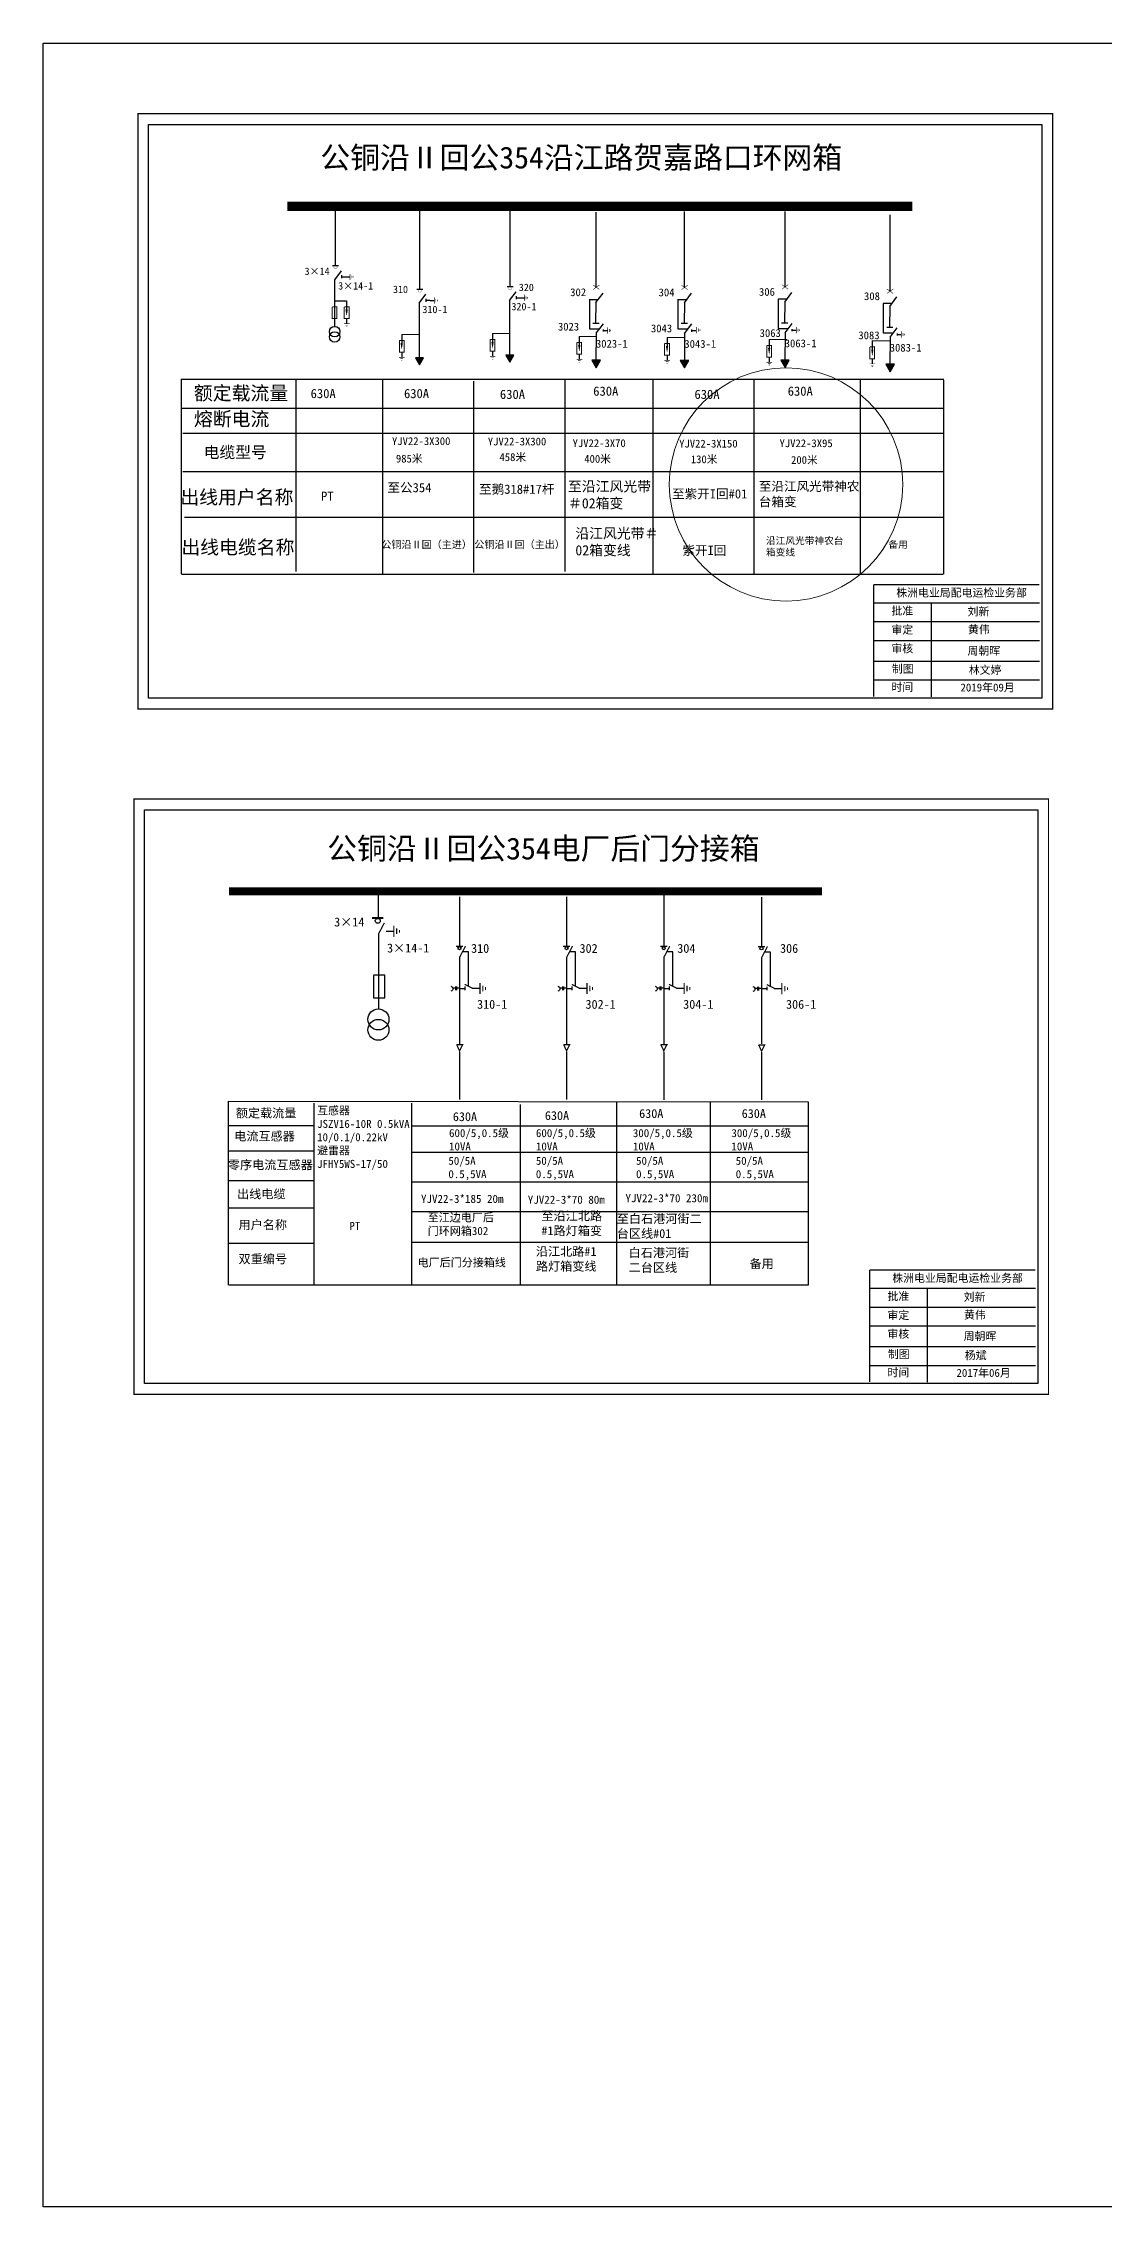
# Model space of a CAD drawing. Extents: x -256 to 164, y -63 to 234.
# Drawn here: x -256.4 to -110.8, y -62.7 to 234.3 of the extents above; entities that cross this region are included whole.
import ezdxf

# ---------------------------------------------------------------- set-up
doc = ezdxf.new("R2010")
doc.units = 0
doc.header["$LTSCALE"] = 0.774411
for name, pattern in [('ACAD_ISO02W100', [15, 12, -3]), ('CENTER', [50.8, 31.75, -6.35, 6.35, -6.35]), ('DASHED2', [9.525, 6.35, -3.175])]:
    doc.linetypes.add(name, pattern=pattern)
doc.layers.get('0').update_dxf_attribs({"linetype": 'CONTINUOUS'})
doc.layers.add('2', color=7, linetype='CONTINUOUS')
doc.layers.add('MiniCADLayer', color=7, linetype='CONTINUOUS', lineweight=20)
doc.styles.add('@KaiTi_txtstyle_1.26_0_0', font='simsun.ttc', dxfattribs={"height": 1.264827})
doc.styles.add('_txtstyle_0.95_0_0', font='simsun.ttc', dxfattribs={"height": 0.94862})
doc.styles.add('_txtstyle_1.50_0_0', font='simsun.ttc', dxfattribs={"height": 1.5})
doc.styles.add('HZ', font='')
doc.styles.add('hztxt_txtstyle_0.00_0_0', font='simkai.ttf')
doc.styles.add('hztxt_txtstyle_2.70_0_0', font='simkai.ttf', dxfattribs={"height": 2.7})
doc.styles.add('KaiTi_txtstyle_1.22_0_0', font='simsun.ttc', dxfattribs={"height": 1.220356})
doc.styles.add('SimSun_txtstyle_1.09_0_0', font='simsun.ttc', dxfattribs={"height": 1.0944})
doc.styles.add('SimSun_txtstyle_1.26_0_0', font='simsun.ttc', dxfattribs={"height": 1.264827})
doc.styles.get("Standard").update_dxf_attribs({"font": '', "height": 2.5})
doc.styles.add('STYLE1', font='txt.shx', dxfattribs={"height": 2.6})
doc.styles.add('字体', font='', dxfattribs={"height": 2.5})
doc.styles.get('HZ').set_extended_font_data('SimSun')
doc.styles.get('Standard').set_extended_font_data('SimSun')
doc.styles.get('字体').set_extended_font_data('SimSun')

# ---------------------------------------------------------------- blocks, each defined once
blk = doc.blocks.new('JD')
for points in [[(-2, 0.2), (-2, -0.2), (2, 0.2), (2, -0.2)], [(1, -1.2), (1, -0.8), (-1, -1.2), (-1, -0.8)], [(-0.5, -1.8), (-0.5, -2.2), (0.5, -1.8), (0.5, -2.2)]]:
    blk.add_trace(points)

msp = doc.modelspace()

# ---------------------------------------------------------------- hatches: boundary and pattern name
for color, points in [(0, [(-204.77, 190.15), (-204.21, 191.12), (-205.32, 191.12)]), (0, [(-192.38, 190.51), (-191.82, 191.47), (-192.93, 191.47)]), (7, [(-180.52, 189.75), (-179.93, 190.77), (-181.11, 190.77)]), (7, [(-168.39, 189.72), (-167.81, 190.74), (-168.98, 190.74)]), (7, [(-154.62, 189.79), (-154.04, 190.81), (-155.21, 190.81)]), (7, [(-140.21, 189.2), (-139.62, 190.22), (-140.8, 190.22)])]:
    msp.add_hatch(color=color).paths.add_polyline_path(points)

# ---------------------------------------------------------------- linework, layer by layer
for p, q in [((-256.38, 234.3), (163.62, 234.3)), ((-256.38, -62.7), (-256.38, 234.3)), ((-216.33, 211.9), (-216.33, 203.75)), ((-181.48, 199.14), (-180.24, 199.14)), ((-181.46, 199.14), (-181.46, 195.1)), ((-169.35, 199.12), (-168.12, 199.12)), ((-169.34, 199.11), (-169.34, 195.08)), ((-155.58, 199.19), (-154.35, 199.19)), ((-155.57, 199.18), (-155.57, 195.15)), ((-180.56, 198.7), (-180.6, 195.91)), ((-168.43, 198.68), (-168.47, 195.89)), ((-154.66, 198.75), (-154.7, 195.96)), ((-141.17, 198.6), (-139.93, 198.6)), ((-141.15, 198.59), (-141.15, 194.56)), ((-140.25, 198.16), (-140.29, 195.37)), ((-181.46, 195.1), (-180.07, 195.11)), ((-180.98, 195.88), (-180.13, 195.88)), ((-179.56, 194.88), (-178.97, 194.88)), ((-169.34, 195.08), (-167.94, 195.09)), ((-168.85, 195.86), (-168, 195.86)), ((-167.43, 194.85), (-166.84, 194.85)), ((-155.57, 195.15), (-154.17, 195.15)), ((-155.08, 195.93), (-154.23, 195.93)), ((-153.67, 194.92), (-153.07, 194.92)), ((-141.15, 194.56), (-139.76, 194.56)), ((-140.67, 195.34), (-139.82, 195.34)), ((-139.25, 194.33), (-138.66, 194.33)), ((-237.42, 161.48), (-237.42, 188.23)), ((-237.41, 188.17, -0.04), (-132.84, 188.17, -0.04)), ((-221.75, 188.05, -0.04), (-221.75, 161.76, -0.04)), ((-209.86, 188.05, -0.04), (-209.86, 161.36, -0.04)), ((-197.37, 187.9, -0.04), (-197.37, 161.62, -0.04)), ((-184.81, 188.05, -0.04), (-184.81, 161.76, -0.04)), ((-172.77, 188.05, -0.04), (-172.77, 161.42, -0.04)), ((-158.9, 188.05, -0.04), (-158.9, 161.42, -0.04)), ((-144.32, 188.05, -0.04), (-144.32, 161.42, -0.04)), ((-132.86, 188.05, -0.04), (-132.86, 161.42, -0.04)), ((-237.41, 184.22, -0.04), (-132.86, 184.22, -0.04)), ((-237.22, 180.75, -0.04), (-132.86, 180.75, -0.04)), ((-237.22, 175.52, -0.04), (-132.86, 175.52, -0.04)), ((-132.86, 169.2, -0.04), (-236.99, 169.2, -0.04)), ((-132.91, 161.37, -0.04), (-237.41, 161.37, -0.04)), ((-210.43, 117.87), (-210.43, 114.25)), ((-199.28, 117.12), (-199.28, 110.33)), ((-184.59, 117.12), (-184.59, 110.33)), ((-171.25, 117.83), (-171.25, 110.33)), ((-157.84, 117.08), (-157.84, 110.29)), ((-210.41, 112.02), (-210.41, 101.76)), ((-209.33, 112.42), (-208.3, 112.42)), ((-199.28, 108.83), (-199.28, 96.96)), ((-184.59, 108.83), (-184.59, 96.96)), ((-171.25, 108.83), (-171.25, 96.96)), ((-157.84, 108.79), (-157.84, 96.92)), ((-199.28, 104.55), (-198.52, 104.55)), ((-197.52, 104.57), (-196.49, 104.57)), ((-184.59, 104.55), (-183.83, 104.55)), ((-182.84, 104.57), (-181.8, 104.57)), ((-171.25, 104.55), (-170.49, 104.55)), ((-169.5, 104.57), (-168.46, 104.57)), ((-157.84, 104.52), (-157.08, 104.52)), ((-156.09, 104.54), (-155.06, 104.54)), ((-219.17, 85.66), (-230.94, 85.66)), ((-219.21, 82.2), (-230.98, 82.2)), ((-219.21, 78.12), (-230.98, 78.12)), ((-219.25, 74.39), (-231.03, 74.39)), ((-219.21, 69.54), (-230.99, 69.54)), ((163.62, -62.7), (-256.38, -62.7))]:
    msp.add_line(p, q)
at = {"color": 7}
for p, q in [((-204.72, 200.55), (-204.72, 211.39)), ((-192.33, 200.9), (-192.33, 211.78)), ((-180.51, 200.8), (-180.51, 211.1)), ((-168.39, 200.78), (-168.39, 211.2)), ((-154.62, 200.85), (-154.62, 211.2)), ((-140.2, 200.26), (-140.2, 210.74))]:
    msp.add_line(p, q, dxfattribs=at)
at = {"color": 0}
for p, q in [((-216.68, 203.78), (-215.88, 203.78)), ((-215.46, 202.46), (-215.46, 202.04)), ((-215.45, 202.25), (-214.92, 202.25)), ((-214.87, 202.24), (-214.31, 202.24)), ((-216.42, 201.85), (-216.42, 195.39)), ((-205.12, 200.55), (-204.32, 200.55)), ((-203.9, 199.23), (-203.9, 198.81)), ((-203.89, 199.02), (-203.35, 199.02)), ((-203.3, 199), (-202.74, 199)), ((-192.73, 200.9), (-191.93, 200.9)), ((-191.51, 199.58), (-191.51, 199.16)), ((-191.5, 199.37), (-190.97, 199.37)), ((-190.92, 199.36), (-190.35, 199.36)), ((-216.42, 198.95), (-214.76, 198.95)), ((-214.76, 198.95), (-214.76, 197.73)), ((-214.76, 196.45), (-214.76, 195.82)), ((-204.8, 198.6), (-204.8, 190.95)), ((-192.42, 198.96), (-192.42, 191.3)), ((-207.21, 194.33), (-207.21, 193.11)), ((-194.74, 194.47), (-194.74, 193.25)), ((-182.84, 194.06), (-182.84, 192.84)), ((-180.52, 194.48), (-180.56, 190.59)), ((-170.8, 193.92), (-170.8, 192.7)), ((-168.39, 194.46), (-168.43, 190.56)), ((-156.79, 193.65), (-156.79, 192.43)), ((-154.62, 194.53), (-154.66, 190.63)), ((-142.64, 193.45), (-142.64, 192.23)), ((-140.21, 193.94), (-140.25, 190.04)), ((-207.21, 191.83), (-207.21, 191.21)), ((-194.74, 191.97), (-194.74, 191.34)), ((-182.84, 191.56), (-182.84, 190.93)), ((-170.8, 191.43), (-170.8, 190.8)), ((-156.79, 191.15), (-156.79, 190.53)), ((-142.64, 190.95), (-142.64, 190.32))]:
    msp.add_line(p, q, dxfattribs=at)
at = {"color": 7, "linetype": 'Continuous'}
for p, q in [((-142.46, 157.49), (-119.71, 157.49)), ((-134.56, 157.49), (-134.56, 144.56)), ((-142.46, 154.9), (-119.71, 154.9)), ((-142.46, 152.31), (-119.71, 152.31)), ((-142.46, 149.48), (-119.71, 149.48)), ((-142.46, 146.89), (-119.71, 146.89)), ((-143.01, 63.4), (-120.26, 63.4)), ((-135.11, 63.4), (-135.11, 50.47)), ((-143.01, 60.8), (-120.26, 60.8)), ((-143.01, 58.21), (-120.26, 58.21)), ((-143.01, 55.39), (-120.26, 55.39)), ((-143.01, 52.79), (-120.26, 52.79))]:
    msp.add_line(p, q, dxfattribs=at)
at = {"linetype": 'CENTER'}
for p, q in [((-199.27, 95.84), (-199.27, 89.3)), ((-184.59, 95.84), (-184.59, 89.3)), ((-171.25, 95.84), (-171.25, 89.23)), ((-157.84, 95.8), (-157.84, 89.27))]:
    msp.add_line(p, q, dxfattribs=at)
at = {"linetype": 'Continuous'}
for p, q in [((-231.01, 89.05), (-151.46, 88.97)), ((-230.96, 63.82), (-230.96, 89.05)), ((-219.27, 88.78), (-219.27, 63.82)), ((-205.85, 88.78), (-205.85, 63.82)), ((-190.97, 88.62), (-190.97, 63.84)), ((-177.74, 89.01), (-177.74, 63.82)), ((-164.88, 89.01), (-164.88, 63.82)), ((-151.46, 88.99), (-151.46, 63.8)), ((-205.85, 85.68), (-151.46, 85.68)), ((-205.85, 82.06), (-151.46, 82.06)), ((-205.85, 78.01), (-151.46, 78.01)), ((-205.85, 73.91), (-151.46, 73.91)), ((-205.85, 69.73), (-151.46, 69.73)), ((-151.46, 63.82), (-230.88, 63.82))]:
    msp.add_line(p, q, dxfattribs=at)
at = {"color": 7, "linetype": 'Continuous', "const_width": 0.182}
for points in [[(-243.4, 224.62), (-117.92, 224.62), (-117.92, 142.92), (-243.4, 142.92)], [(-243.95, 130.53), (-118.47, 130.53), (-118.47, 48.82), (-243.95, 48.82)]]:
    msp.add_lwpolyline(points, close=True, dxfattribs=at)
at = {"color": 7, "linetype": 'Continuous'}
for points in [[(-241.92, 223.15), (-119.39, 223.15), (-119.39, 144.39), (-241.92, 144.39)], [(-242.47, 129.05), (-119.94, 129.05), (-119.94, 50.3), (-242.47, 50.3)]]:
    msp.add_lwpolyline(points, close=True, dxfattribs=at)
for points, const_width in [([(-222.9, 211.9), (-137.17, 211.9)], 1.26), ([(-180.94, 201.1), (-180.09, 200.51)], 0.0723), ([(-180.93, 200.5), (-180.08, 201.11)], 0.0723), ([(-168.82, 201.08), (-167.97, 200.48)], 0.0723), ([(-168.8, 200.48), (-167.95, 201.09)], 0.0723), ([(-155.05, 201.15), (-154.2, 200.55)], 0.0723), ([(-155.03, 200.55), (-154.18, 201.16)], 0.0723), ([(-140.64, 200.56), (-139.79, 199.96)], 0.0723), ([(-140.62, 199.96), (-139.77, 200.57)], 0.0723), ([(-180.98, 195.88), (-180.13, 195.88)], 0.0723), ([(-168.85, 195.86), (-168, 195.86)], 0.0723), ([(-155.08, 195.93), (-154.23, 195.93)], 0.0723), ([(-140.67, 195.34), (-139.82, 195.34)], 0.0723), ([(-230.88, 117.87), (-149.54, 117.87)], 1.1), ([(-211.26, 114.2), (-209.72, 114.2)], 0.261), ([(-210.41, 111.97), (-209.59, 113.54)], 0.165), ([(-199.76, 110.31), (-198.79, 110.31)], 0.165), ([(-199.28, 108.79), (-198.45, 110.35)], 0.165), ([(-185.08, 110.31), (-184.11, 110.31)], 0.165), ([(-184.59, 108.79), (-183.77, 110.35)], 0.165), ([(-171.74, 110.31), (-170.77, 110.31)], 0.165), ([(-171.25, 108.79), (-170.43, 110.35)], 0.165), ([(-158.33, 110.27), (-157.36, 110.27)], 0.165), ([(-157.84, 108.75), (-157.02, 110.31)], 0.165), ([(-198.56, 105.1), (-197.46, 104.55)], 0.165), ([(-198.52, 104.81), (-198.52, 104.3)], 0.165), ([(-183.87, 105.1), (-182.77, 104.55)], 0.165), ([(-183.83, 104.81), (-183.83, 104.3)], 0.165), ([(-170.53, 105.1), (-169.43, 104.55)], 0.165), ([(-170.49, 104.81), (-170.49, 104.3)], 0.165), ([(-157.13, 105.07), (-156.03, 104.52)], 0.165), ([(-157.08, 104.77), (-157.08, 104.26)], 0.165), ([(-199.68, 96.82), (-198.84, 96.82), (-199.27, 95.98), (-199.67, 96.84)], 0.165), ([(-185, 96.82), (-184.16, 96.82), (-184.59, 95.98), (-184.99, 96.84)], 0.165), ([(-171.66, 96.82), (-170.82, 96.82), (-171.25, 95.98), (-171.65, 96.84)], 0.165), ([(-158.25, 96.79), (-157.41, 96.79), (-157.84, 95.94), (-158.24, 96.81)], 0.165)]:
    msp.add_lwpolyline(points, dxfattribs=dict(const_width=const_width))
at = {"color": 0}
for points, const_width in [([(-216.68, 203.78), (-215.88, 203.78)], 0.0682), ([(-205.12, 200.55), (-204.32, 200.55)], 0.0682), ([(-192.73, 200.9), (-191.93, 200.9)], 0.0682), ([(-216.75, 198.11), (-216.75, 196.49), (-216.1, 196.49), (-216.1, 198.11), (-216.73, 198.11)], 0.137), ([(-215.08, 198.11), (-215.08, 196.49), (-214.43, 196.49), (-214.43, 198.11), (-215.06, 198.11)], 0.137), ([(-207.53, 193.5), (-207.53, 191.88), (-206.88, 191.88), (-206.88, 193.5), (-207.51, 193.5)], 0.137), ([(-195.07, 193.63), (-195.07, 192.01), (-194.42, 192.01), (-194.42, 193.63), (-195.05, 193.63)], 0.137), ([(-183.17, 193.23), (-183.17, 191.6), (-182.52, 191.6), (-182.52, 193.23), (-183.15, 193.23)], 0.137), ([(-171.13, 193.09), (-171.13, 191.47), (-170.48, 191.47), (-170.48, 193.09), (-171.11, 193.09)], 0.137), ([(-157.12, 192.82), (-157.12, 191.19), (-156.47, 191.19), (-156.47, 192.82), (-157.1, 192.82)], 0.137), ([(-142.97, 192.61), (-142.97, 190.99), (-142.32, 190.99), (-142.32, 192.61), (-142.95, 192.61)], 0.137)]:
    msp.add_lwpolyline(points, dxfattribs=dict(at, const_width=const_width))
at = {"color": 0, "const_width": 0.0341}
for points in [[(-216.51, 203.56, 1), (-216.07, 203.56, 1)], [(-204.94, 200.32, 1), (-204.5, 200.32, 1)], [(-192.55, 200.68, 1), (-192.11, 200.68, 1)]]:
    msp.add_lwpolyline(points, format="xyb", close=True, dxfattribs=at)
at = {"color": 0}
for points in [[(-214.76, 197.75, 0.32, 0, 0), (-214.76, 196.84, 0, 0, 0)], [(-207.21, 193.13, 0.32, 0, 0), (-207.21, 192.22, 0, 0, 0)], [(-194.74, 193.27, 0.32, 0, 0), (-194.74, 192.36, 0, 0, 0)], [(-182.84, 192.86, 0.32, 0, 0), (-182.84, 191.95, 0, 0, 0)], [(-170.8, 192.73, 0.32, 0, 0), (-170.8, 191.81, 0, 0, 0)], [(-156.79, 192.45, 0.32, 0, 0), (-156.79, 191.54, 0, 0, 0)], [(-142.64, 192.25, 0.32, 0, 0), (-142.64, 191.34, 0, 0, 0)]]:
    msp.add_lwpolyline(points, format="xyseb", dxfattribs=at)
for points in [[(-179.55, 195.01), (-179.55, 194.72)], [(-167.43, 194.99), (-167.43, 194.7)], [(-153.66, 195.06), (-153.66, 194.77)], [(-139.24, 194.47), (-139.24, 194.18)], [(-211.07, 106.33), (-211.07, 103.25), (-209.54, 103.25), (-209.54, 106.37), (-211.07, 106.37)], [(-199.83, 104.56), (-200.18, 104.56)], [(-199.83, 104.79), (-199.83, 104.29)], [(-199.68, 104.79), (-199.68, 104.29)], [(-199.28, 104.56), (-199.68, 104.56)], [(-185.15, 104.56), (-185.49, 104.56)], [(-185.15, 104.79), (-185.15, 104.29)], [(-184.99, 104.79), (-184.99, 104.29)], [(-184.59, 104.56), (-184.99, 104.56)], [(-171.81, 104.56), (-172.15, 104.56)], [(-171.81, 104.79), (-171.81, 104.29)], [(-171.65, 104.79), (-171.65, 104.29)], [(-171.25, 104.56), (-171.65, 104.56)], [(-158.4, 104.53), (-158.75, 104.53)], [(-158.4, 104.76), (-158.4, 104.26)], [(-158.24, 104.76), (-158.24, 104.26)], [(-157.85, 104.53), (-158.24, 104.53)]]:
    msp.add_lwpolyline(points)
for points in [[(-204.77, 190.15), (-204.21, 191.12), (-205.32, 191.12)], [(-192.38, 190.51), (-191.82, 191.47), (-192.93, 191.47)]]:
    msp.add_lwpolyline(points, close=True, dxfattribs=at)
at = {"color": 7}
for points in [[(-180.52, 189.75), (-179.93, 190.77), (-181.11, 190.77)], [(-168.39, 189.72), (-167.81, 190.74), (-168.98, 190.74)], [(-154.62, 189.79), (-154.04, 190.81), (-155.21, 190.81)], [(-140.21, 189.2), (-139.62, 190.22), (-140.8, 190.22)]]:
    msp.add_lwpolyline(points, close=True, dxfattribs=at)
at = {"color": 7, "linetype": 'Continuous', "const_width": 0.182}
for points in [[(-142.46, 159.97), (-142.47, 144.6)], [(-142.46, 159.97), (-119.71, 159.97)], [(-143.01, 65.88), (-143.02, 50.51)], [(-143.01, 65.88), (-120.26, 65.88)]]:
    msp.add_lwpolyline(points, dxfattribs=at)
at = {"linetype": 'ACAD_ISO02W100'}
for points in [[(-198.05, 104.8), (-198.05, 109.55), (-198.87, 109.55)], [(-183.37, 104.8), (-183.37, 109.55), (-184.19, 109.55)], [(-170.03, 104.8), (-170.03, 109.55), (-170.85, 109.55)], [(-156.62, 104.76), (-156.62, 109.52), (-157.44, 109.52)]]:
    msp.add_lwpolyline(points, dxfattribs=at)
for points in [[(-200.47, 104.84, -0.877934), (-200.46, 104.18)], [(-185.79, 104.84, -0.877934), (-185.77, 104.18)], [(-172.45, 104.84, -0.877934), (-172.43, 104.18)], [(-159.04, 104.81, -0.877934), (-159.03, 104.14)]]:
    msp.add_lwpolyline(points, format="xyb")
at = {"color": 0}
for centre in [(-216.4, 194.7), (-216.4, 193.98)]:
    msp.add_circle(centre, 0.719, dxfattribs=at)
at = {"color": 20, "linetype": 'Continuous', "lineweight": 0, "ltscale": 1.000121, "true_color": 0xef4810}
msp.add_circle((-154.48, 173.73), 16.01, dxfattribs=at)
for centre, radius in [((-210.49, 113.83), 0.335), ((-199.28, 110.07), 0.211), ((-184.59, 110.07), 0.211), ((-171.25, 110.07), 0.211), ((-157.84, 110.04), 0.211)]:
    msp.add_circle(centre, radius)
at = {"layer": '2', "color": 0}
for p, q in [((-216.37, 201.84), (-215.45, 203.07)), ((-204.8, 198.6), (-203.88, 199.84)), ((-192.42, 198.96), (-191.49, 200.19))]:
    msp.add_line(p, q, dxfattribs=at)
at = {"layer": '2'}
for p, q in [((-180.56, 198.7), (-179.58, 200.01)), ((-168.43, 198.68), (-167.45, 199.99)), ((-154.66, 198.75), (-153.68, 200.06)), ((-140.25, 198.16), (-139.27, 199.47)), ((-180.52, 194.48), (-179.54, 195.79)), ((-168.39, 194.46), (-167.41, 195.76)), ((-154.62, 194.53), (-153.65, 195.83)), ((-140.21, 193.94), (-139.23, 195.24))]:
    msp.add_line(p, q, dxfattribs=at)
for centre in [(-210.4, 100.29), (-210.4, 98.86)]:
    msp.add_circle(centre, 1.44, dxfattribs=at)
at = {"layer": 'MiniCADLayer', "color": 7, "linetype": 'DASHED2', "ltscale": 1.075492}
for p, q in [((-207.21, 194.33), (-204.8, 194.33)), ((-194.74, 194.47), (-192.34, 194.47)), ((-182.84, 194.06), (-180.44, 194.06)), ((-170.8, 193.92), (-168.4, 193.92)), ((-156.79, 193.65), (-154.39, 193.65)), ((-142.64, 193.45), (-140.24, 193.45))]:
    msp.add_line(p, q, dxfattribs=at)

# ---------------------------------------------------------------- block references
at = {"color": 0, "xscale": 0.2085260211678417, "yscale": 0.2085260211678417, "zscale": 0.2085260212047385, "rotation": 90}
for p in [(-214.3, 202.22), (-202.73, 198.98), (-190.35, 199.35)]:
    msp.add_blockref('JD', p, dxfattribs=at)
at = {"color": 0, "xscale": 0.19206344057568, "yscale": 0.1920634405492194, "zscale": 0.1920634405833118}
for p in [(-214.75, 195.79), (-207.2, 191.18), (-194.73, 191.31), (-182.83, 190.9), (-170.79, 190.77), (-156.78, 190.5), (-142.63, 190.29)]:
    msp.add_blockref('JD', p, dxfattribs=at)
at = {"rotation": 90}
for p, xscale, yscale, zscale in [((-178.96, 194.86), 0.2210335743623091, 0.2210335743623091, 0.2210335744015405), ((-166.74, 194.92), 0.2210335743623091, 0.2210335743623091, 0.2210335744015405), ((-153.06, 194.91), 0.2210335743623091, 0.2210335743623091, 0.2210335744015405), ((-138.65, 194.32), 0.2210335743623091, 0.2210335743623091, 0.2210335744015405), ((-208.28, 112.39), 0.3844120780054254, 0.3844120780054254, 0.3844120780054647), ((-196.47, 104.54), 0.3844120780054254, 0.3844120780054254, 0.3844120780054647), ((-181.79, 104.54), 0.3844120780054254, 0.3844120780054254, 0.3844120780054647), ((-168.45, 104.54), 0.3844120780054254, 0.3844120780054254, 0.3844120780054647), ((-155.04, 104.51), 0.3844120780054254, 0.3844120780054254, 0.3844120780054647)]:
    msp.add_blockref('JD', p, dxfattribs=dict(at, xscale=xscale, yscale=yscale, zscale=zscale))

# ---------------------------------------------------------------- texts
at = {"color": 0}
for s, height, p in [('3×14', 1.008, (-220.53, 202.49)), ('3×14-1', 1.008, (-215.92, 200.49)), ('310', 1.008, (-208.4, 200.01)), ('320', 1.008, (-191.14, 200.28)), ('302', 1.069, (-184.09, 199.58)), ('304', 1.069, (-171.96, 199.56)), ('306', 1.069, (-158.19, 199.63)), ('308', 1.069, (-143.78, 199.04)), ('310-1', 1.008, (-204.36, 197.25)), ('320-1', 1.008, (-192.15, 197.64)), ('3023', 1.069, (-185.77, 194.86)), ('3023-1', 1.069, (-180.56, 192.51)), ('3043', 1.069, (-173.01, 194.62)), ('3043-1', 1.069, (-168.43, 192.49)), ('3063', 1.069, (-158.1, 193.98)), ('3063-1', 1.069, (-154.66, 192.56)), ('3083', 1.069, (-144.55, 193.67)), ('3083-1', 1.069, (-140.25, 191.97))]:
    msp.add_text(s, height=height, dxfattribs=at).set_placement(p)
at = {"style": 'HZ'}
for s, height, p in [('额定载流量', 1.897, (-235.72, 185.32, -0.04)), ('熔断电流', 1.897, (-235.72, 181.78, -0.04)), ('电缆型号', 1.581, (-234.36, 177.36, -0.04)), ('出线用户名称', 1.897, (-237.58, 171.04, -0.04)), ('出线电缆名称', 1.897, (-237.44, 164.17, -0.04))]:
    msp.add_text(s, height=height, dxfattribs=at).set_placement(p)
for s, height, p in [('630A', 1.265, (-180.93, 185.91, -0.04)), ('630A', 1.265, (-154.25, 185.91, -0.04)), ('630A', 1.265, (-219.7, 185.58, -0.04)), ('630A', 1.265, (-206.89, 185.58, -0.04)), ('630A', 1.265, (-193.73, 185.47, -0.04)), ('630A', 1.265, (-167.04, 185.47, -0.04)), ('YJV22-3X300', 1.0715, (-208.54, 179.14, -0.04)), ('YJV22-3X300', 1.0715, (-195.39, 179.09, -0.04)), ('YJV22-3X70', 1.072, (-183.76, 178.86, -0.04)), ('YJV22-3X150', 1.0715, (-169.14, 178.8, -0.04)), ('YJV22-3X95', 1.072, (-155.37, 178.85)), ('985米', 1.072, (-208, 176.74, -0.04)), ('458米', 1.072, (-193.79, 176.94, -0.04)), ('400米', 1.072, (-182.16, 176.71, -0.04)), ('130米', 1.072, (-167.54, 176.65, -0.04)), ('200米', 1.072, (-153.79, 176.55))]:
    msp.add_text(s, height=height).set_placement(p)
at = {"linetype": 'Continuous', "style": 'hztxt_txtstyle_2.70_0_0'}
for s, p in [('3×14', (-216.47, 113.05)), ('3×14-1', (-209.22, 109.48)), ('310', (-197.69, 109.43)), ('302', (-182.81, 109.43)), ('304', (-169.4, 109.43)), ('306', (-155.3, 109.43)), ('310-1', (-196.87, 101.75)), ('302-1', (-181.99, 101.75)), ('304-1', (-168.59, 101.75)), ('306-1', (-154.48, 101.75))]:
    msp.add_text(s, height=1.22, dxfattribs=at).set_placement(p)
at = {"linetype": 'Continuous', "attachment_point": 1}
for s, insert, char_height, width, style in [('公铜沿Ⅱ回公354沿江路贺嘉路口环网箱', (-218.37, 220.11), 3, 80.4201, '字体'), ('{\\fSimSun|b0|i0|c134|p2;PT}', (-218.27, 172.75, -0.04), 1.264, 12.2777, 'STYLE1'), ('{\\fSimSun|b0|i0|c134|p2;至公354}', (-209.16, 173.93), 1.2648, 35.8262, 'hztxt_txtstyle_0.00_0_0'), ('{\\H0.88x;至沿江风光带＃02箱变}', (-184.39, 174.16), 1.581, 12.4376, '字体'), ('{\\H0.88x;沿江风光带＃02箱变线}', (-183.38, 167.71), 1.581, 12.4376, '字体'), ('{\\fSimSun|b0|i0|c134|p2;公铜沿Ⅱ回（主进）}', (-210, 165.98), 1.0119, 35.8262, 'hztxt_txtstyle_0.00_0_0'), ('{\\fSimSun|b0|i0|c134|p2;公铜沿Ⅱ回（主出）}', (-197.24, 166), 1.0119, 35.8262, 'hztxt_txtstyle_0.00_0_0'), ('{\\fSimSun|b0|i0|c134|p2;额定载流量}', (-229.97, 88.05), 1.2204, 19.6738, 'hztxt_txtstyle_2.70_0_0'), ('\\A1;{\\fSimSun|b0|i0|c134|p2;互感器\\PJSZV16-10R 0.5kVA\\P10/0.1/0.22kV\\P避雷器\\PJFHY5WS-17/50}', (-218.81, 88.33), 1.0983, 20.2524, 'hztxt_txtstyle_2.70_0_0'), ('{\\fSimSun|b0|i0|c134|p2;630A}', (-200.19, 87.55), 1.2204, 19.6738, 'hztxt_txtstyle_2.70_0_0'), ('{\\fSimSun|b0|i0|c134|p2;630A}', (-187.56, 87.7), 1.2204, 19.6738, 'hztxt_txtstyle_2.70_0_0'), ('{\\fSimSun|b0|i0|c134|p2;630A}', (-174.63, 87.98), 1.2204, 19.6738, 'hztxt_txtstyle_2.70_0_0'), ('{\\fSimSun|b0|i0|c134|p2;630A}', (-160.56, 87.98), 1.2204, 19.6738, 'hztxt_txtstyle_2.70_0_0'), ('{\\fSimSun|b0|i0|c134|p2;电流互感器}', (-230.18, 84.88), 1.2204, 19.6738, 'hztxt_txtstyle_2.70_0_0'), ('\\A1;{\\fSimSun|b0|i0|c134|p2;600/5,0.5级\\P10VA}', (-200.71, 85.23), 1.0983, 20.2524, 'hztxt_txtstyle_2.70_0_0'), ('\\A1;{\\fSimSun|b0|i0|c134|p2;600/5,0.5级\\P10VA}', (-188.79, 85.23), 1.0983, 20.2524, 'hztxt_txtstyle_2.70_0_0'), ('\\A1;{\\fSimSun|b0|i0|c134|p2;300/5,0.5级\\P10VA}', (-175.49, 85.23), 1.0983, 20.2524, 'hztxt_txtstyle_2.70_0_0'), ('\\A1;{\\fSimSun|b0|i0|c134|p2;300/5,0.5级\\P10VA}', (-161.97, 85.23), 1.0983, 20.2524, 'hztxt_txtstyle_2.70_0_0'), ('{\\fSimSun|b0|i0|c134|p2;零序电流互感器}', (-231.05, 80.94), 1.2204, 19.6738, 'hztxt_txtstyle_2.70_0_0'), ('{\\fSimSun|b0|i0|c134|p2;50/5A\\P0.5,5VA}', (-200.8, 81.43), 1.0983, 19.6738, 'hztxt_txtstyle_2.70_0_0'), ('{\\fSimSun|b0|i0|c134|p2;50/5A\\P0.5,5VA}', (-188.8, 81.43), 1.0983, 19.6738, 'hztxt_txtstyle_2.70_0_0'), ('{\\fSimSun|b0|i0|c134|p2;50/5A\\P0.5,5VA}', (-175.05, 81.43), 1.0983, 19.6738, 'hztxt_txtstyle_2.70_0_0'), ('{\\fSimSun|b0|i0|c134|p2;50/5A\\P0.5,5VA}', (-161.38, 81.43), 1.0983, 19.6738, 'hztxt_txtstyle_2.70_0_0'), ('{\\fSimSun|b0|i0|c134|p2;出线电缆}', (-229.8, 76.94), 1.2204, 19.6738, 'hztxt_txtstyle_2.70_0_0'), ('{\\fSimSun|b0|i0|c134|p2;YJV22-3*185 20m}', (-204.56, 76.21), 1.1094, 17.8852, 'hztxt_txtstyle_2.70_0_0'), ('{\\fSimSun|b0|i0|c134|p2;YJV22-3*70 80m}', (-189.91, 76.09), 1.1094, 17.8852, 'hztxt_txtstyle_2.70_0_0'), ('{\\fSimSun|b0|i0|c134|p2;YJV22-3*70 230m}', (-176.51, 76.3), 1.1094, 17.8852, 'hztxt_txtstyle_2.70_0_0'), ('{\\fSimSun|b0|i0|c134|p2;用户名称}', (-229.59, 72.71), 1.2204, 19.6738, 'hztxt_txtstyle_2.70_0_0'), ('{\\fSimSun|b0|i0|c134|p2;PT}', (-214.38, 72.49), 1.1026, 8.5785, 'hztxt_txtstyle_0.00_0_0'), ('{\\fSimSun|b0|i0|c134|p2;至江边电厂后门环网箱302}', (-203.64, 73.65), 1.1094, 9.3195, 'hztxt_txtstyle_2.70_0_0'), ('{\\fSimSun|b0|i0|c134|p2;至沿江北路#1路灯箱变}', (-188.04, 73.93), 1.2204, 8.5469, 'hztxt_txtstyle_2.70_0_0'), ('{\\fSimSun|b0|i0|c134|p2;沿江北路#1路灯箱变线}', (-188.8, 69.05), 1.2204, 8.5469, 'hztxt_txtstyle_2.70_0_0'), ('{\\fSimSun|b0|i0|c134|p2;白石港河街二台区线}', (-176.07, 68.88), 1.2204, 8.5469, 'hztxt_txtstyle_2.70_0_0'), ('{\\fSimSun|b0|i0|c134|p2;双重编号}', (-229.59, 68.02), 1.2204, 19.6738, 'hztxt_txtstyle_2.70_0_0'), ('{\\fSimSun|b0|i0|c134|p2;电厂后门分接箱线}', (-205.02, 67.48), 1.1094, 13.0548, 'hztxt_txtstyle_2.70_0_0'), ('{\\fSimSun|b0|i0|c134|p2;备用}', (-159.49, 67.37), 1.2204, 19.6738, 'hztxt_txtstyle_2.70_0_0')]:
    msp.add_mtext(s, dxfattribs=dict(at, insert=insert, char_height=char_height, width=width, style=style))
at = {"color": 7, "linetype": 'Continuous', "attachment_point": 1}
for s, insert, char_height, width, style in [('{\\fSimSun|b0|i0|c134|p2;至鹅318#17杆}', (-196.59, 173.71), 1.2648, 14.1548, '@KaiTi_txtstyle_1.26_0_0'), ('{\\fSimSun|b0|i0|c134|p2;\\C256;沿江风光带神农台箱变线}', (-157.23, 166.48, -0.04), 0.9486, 10.6739, '_txtstyle_0.95_0_0'), ('株洲电业局配电运检业务部', (-139.35, 159.42), 1.0944, 29.9201, '字体'), ('{\\fKaiTi_GB2312|b0|i0|c134|p49;批准}', (-140.02, 156.93), 1.0944, 8.5588, '字体'), ('\\f\uffbfﾬￌﾣﾤ_GB2312|b0|i0|c134|p49;审定', (-140.02, 154.33), 1.0944, 8.5588, '字体'), ('{\\fSimSun|b0|i0|c134|p2;刘新}', (-129.57, 156.82), 1.0944, 8.5588, '字体'), ('黄伟', (-129.51, 154.38), 1.094, 8.5588, '字体'), ('\\f\uffbfﾬￌﾣﾤ_GB2312|b0|i0|c134|p49;审核', (-140.02, 151.75), 1.0944, 8.5588, '字体'), ('周朝晖', (-129.57, 151.45), 1.094, 8.5588, '字体'), ('\\f\uffbfﾬￌﾣﾤ_GB2312|b0|i0|c134|p49;制图', (-139.96, 148.97), 1.0944, 8.5588, '字体'), ('{\\fSimSun|b0|i0|c134|p2;林文婷}', (-129.41, 148.81), 1.0944, 8.5588, 'SimSun_txtstyle_1.09_0_0'), ('\\f\uffbfﾬￌﾣﾤ_GB2312|b0|i0|c134|p49;时间', (-140.02, 146.46), 1.0944, 8.5588, '字体'), ('2019年09月', (-130.55, 146.4), 1.094, 14.762, 'SimSun_txtstyle_1.09_0_0'), ('{\\C0;公铜沿Ⅱ回公354电厂后门分接箱}', (-217.43, 125.25), 3, 80.4201, '字体'), ('{\\fSimSun|b0|i0|c134|p2;至白石港河街二台区线#01}', (-177.7, 73.54), 1.2204, 12.9766, 'KaiTi_txtstyle_1.22_0_0'), ('株洲电业局配电运检业务部', (-139.9, 65.33), 1.0944, 29.9201, '字体'), ('{\\fKaiTi_GB2312|b0|i0|c134|p49;批准}', (-140.56, 62.83), 1.0944, 8.5588, '字体'), ('{\\fSimSun|b0|i0|c134|p2;刘新}', (-130.11, 62.73), 1.0944, 8.5588, '字体'), ('\\f\uffbfﾬￌﾣﾤ_GB2312|b0|i0|c134|p49;审定', (-140.56, 60.24), 1.0944, 8.5588, '字体'), ('黄伟', (-130.06, 60.29), 1.094, 8.5588, '字体'), ('\\f\uffbfﾬￌﾣﾤ_GB2312|b0|i0|c134|p49;审核', (-140.56, 57.66), 1.0944, 8.5588, '字体'), ('周朝晖', (-130.11, 57.35), 1.094, 8.5588, '字体'), ('\\f\uffbfﾬￌﾣﾤ_GB2312|b0|i0|c134|p49;制图', (-140.51, 54.88), 1.0944, 8.5588, '字体'), ('{\\fSimSun|b0|i0|c134|p2;杨斌}', (-129.95, 54.72), 1.0944, 8.5588, '字体'), ('\\f\uffbfﾬￌﾣﾤ_GB2312|b0|i0|c134|p49;时间', (-140.56, 52.37), 1.0944, 8.5588, '字体'), ('2017年06月', (-131.1, 52.31), 1.094, 14.762, '字体')]:
    msp.add_mtext(s, dxfattribs=dict(at, insert=insert, char_height=char_height, width=width, style=style))
at = {"color": 7, "linetype": 'DASHED2', "char_height": 1.2648, "attachment_point": 1}
for s, insert, width, style in [('至紫{\\C256;开I回#01}', (-170.12, 173.07), 14.3176, '字体'), ('至沿江{\\C256;风光带神农台箱变}', (-158.21, 174.11), 14.3176, 'SimSun_txtstyle_1.26_0_0'), ('紫{\\C256;开I回}', (-168.7, 165.32), 9.574, '字体')]:
    msp.add_mtext(s, dxfattribs=dict(at, insert=insert, width=width, style=style))
at = {"color": 1, "linetype": 'Continuous', "true_color": 0xff0000, "insert": (-140.43, 165.96, -0.04), "char_height": 0.9486, "width": 10.6739, "attachment_point": 1, "style": '_txtstyle_1.50_0_0'}
msp.add_mtext('{\\fSimSun|b0|i0|c134|p2;\\C256;备用}', dxfattribs=at)

doc.saveas('drawing.dxf')
